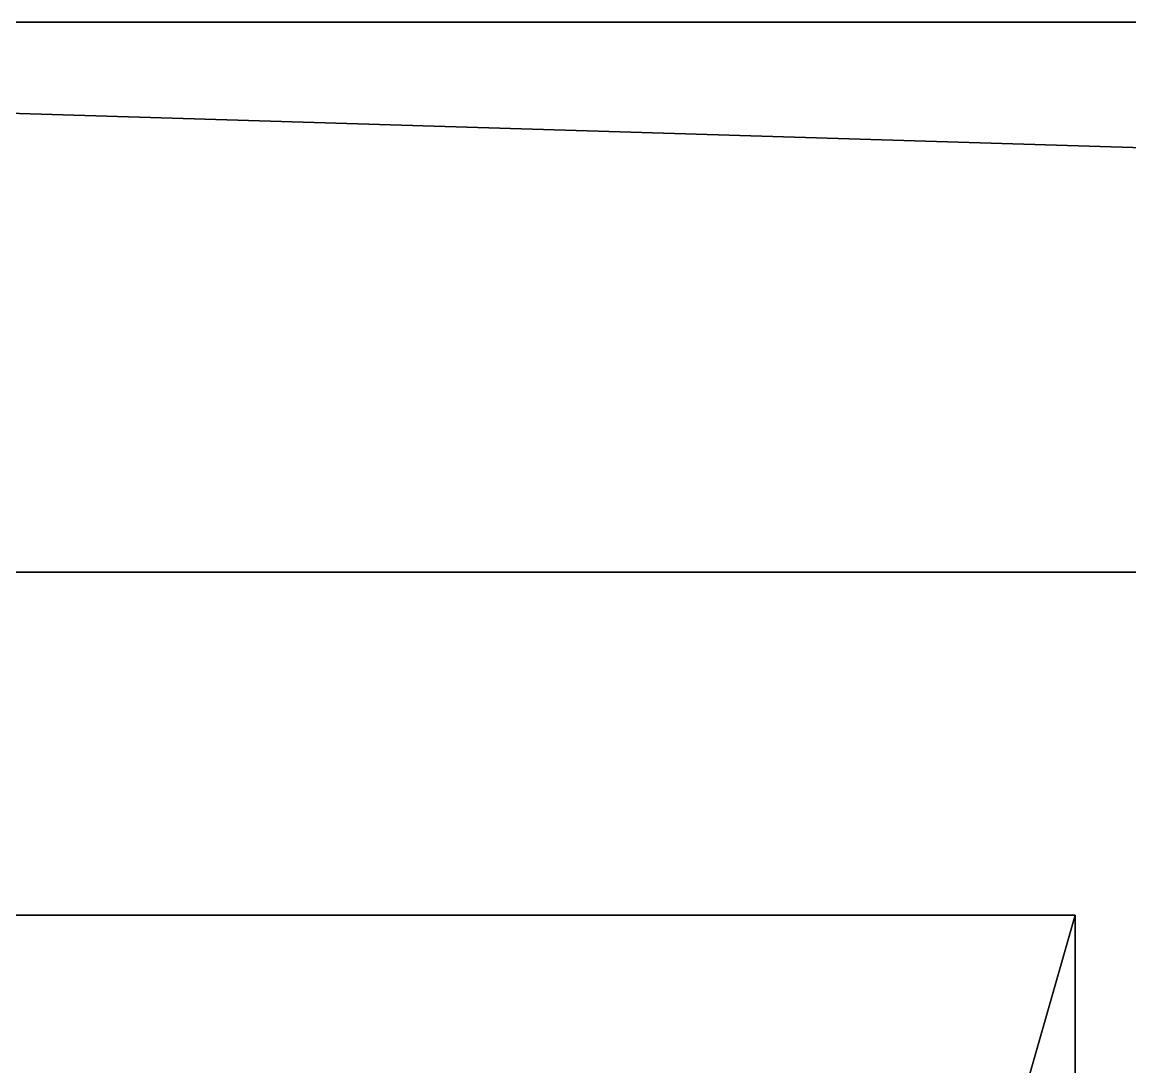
# Model space of a CAD drawing. Header units: millimetres. Extents: x -18 to 4450, y -985 to 970.
# Drawn here: x 3534.31 to 3552.92, y -580.55 to -563 of the extents above; entities that cross this region are included whole.
import ezdxf

# ---------------------------------------------------------------- set-up
doc = ezdxf.new("R2010")
doc.units = ezdxf.units.MM
doc.layers.add('chassis__left_rear_bumper_stay_outer_plate', color=251, linetype='CONTINUOUS')
doc.layers.add('hard_top__rear_door_hinge_mount_plate_1', color=9, linetype='CONTINUOUS')

msp = doc.modelspace()

# ---------------------------------------------------------------- linework, layer by layer
at = {"layer": 'chassis__left_rear_bumper_stay_outer_plate'}
for points in [[(3484.240055, -563.000023, 514.240026), (3484.240055, -563.000023, 583.760023), (3785.759926, -563.000023, 583.760023)], [(3484.240055, -563.000023, 514.240026), (3785.759926, -563.000023, 583.760023), (3785.759926, -563.000023, 514.240026)], [(3484.240055, -563.000023, 514.240026), (3484.240055, -572.239995, 504.999995), (3785.759926, -572.239995, 504.999995)], [(3484.240055, -563.000023, 514.240026), (3785.759926, -572.239995, 504.999995), (3785.759926, -563.000023, 514.240026)], [(3484.240055, -563.000023, 583.760023), (3484.240055, -572.239995, 592.999995), (3785.759926, -572.239995, 592.999995)], [(3484.240055, -563.000023, 583.760023), (3785.759926, -572.239995, 592.999995), (3785.759926, -563.000023, 583.760023)], [(3484.240055, -597.760022, 592.999995), (3785.759926, -597.760022, 592.999995), (3785.759926, -572.239995, 592.999995)], [(3484.240055, -597.760022, 592.999995), (3785.759926, -572.239995, 592.999995), (3484.240055, -572.239995, 592.999995)], [(3484.240055, -597.760022, 504.999995), (3484.240055, -572.239995, 504.999995), (3785.759926, -572.239995, 504.999995)], [(3484.240055, -597.760022, 504.999995), (3785.759926, -572.239995, 504.999995), (3785.759926, -597.760022, 504.999995)]]:
    msp.add_3dface(points, dxfattribs=at)
at = {"layer": 'hard_top__rear_door_hinge_mount_plate_1'}
for points in [[(3528.000116, -578.000009, 1509.99999), (3528.000116, -578.000009, 1605.999947), (3552.000046, -578.000009, 1605.999947)], [(3528.000116, -578.000009, 1509.99999), (3552.000046, -578.000009, 1605.999947), (3552.000046, -578.000009, 1509.99999)], [(3528.000116, -662, 1605.999947), (3552.000046, -662, 1605.999947), (3552.000046, -578.000009, 1605.999947)], [(3528.000116, -662, 1605.999947), (3552.000046, -578.000009, 1605.999947), (3528.000116, -578.000009, 1605.999947)], [(3528.000116, -662, 1509.99999), (3528.000116, -578.000009, 1509.99999), (3552.000046, -578.000009, 1509.99999)], [(3528.000116, -662, 1509.99999), (3552.000046, -578.000009, 1509.99999), (3552.000046, -662, 1509.99999)], [(3552.000046, -662, 1509.99999), (3552.000046, -578.000009, 1509.99999), (3552.000046, -578.000009, 1605.999947)], [(3552.000046, -662, 1509.99999), (3552.000046, -578.000009, 1605.999947), (3552.000046, -662, 1605.999947)]]:
    msp.add_3dface(points, dxfattribs=at)

doc.saveas('drawing.dxf')
